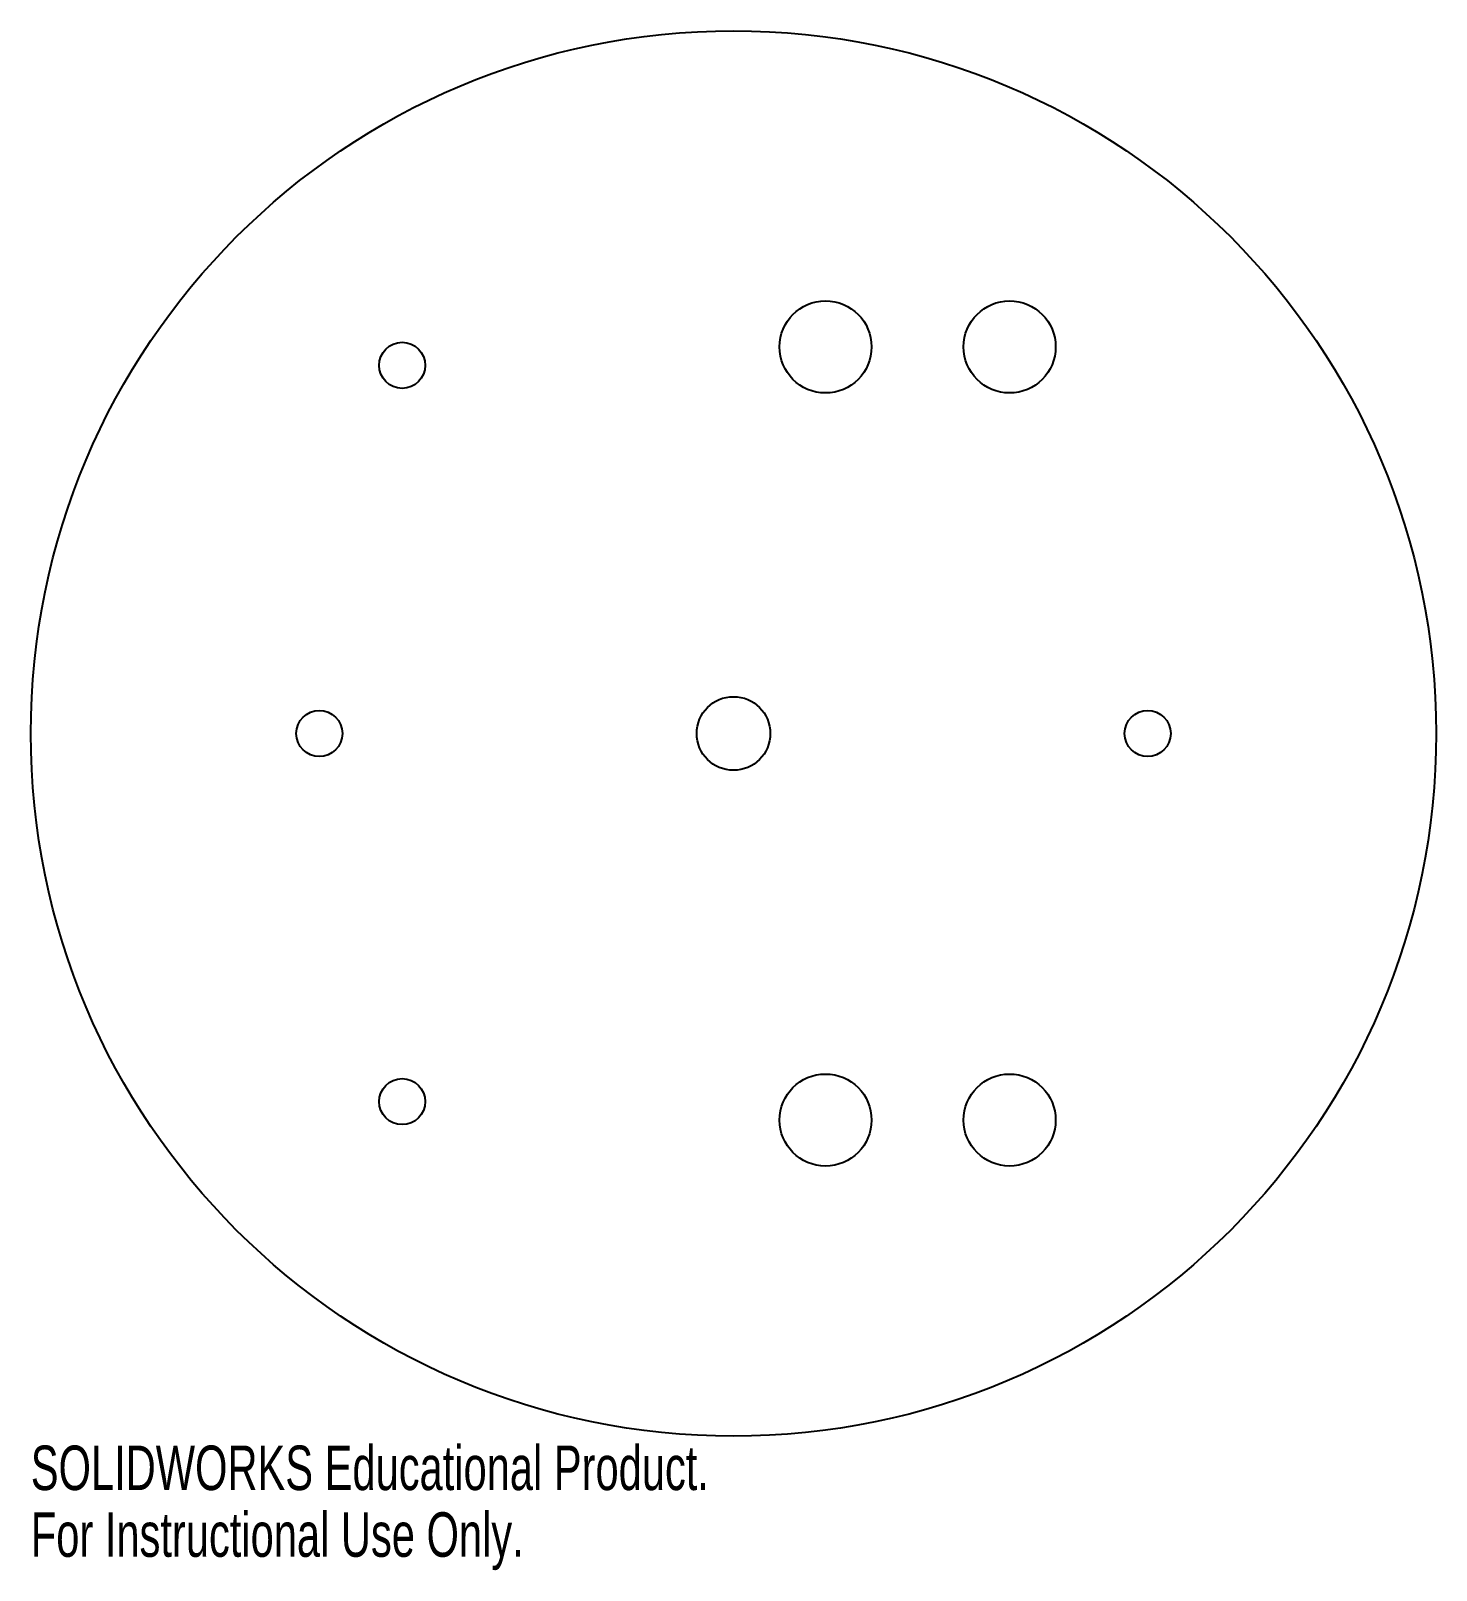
# Model space of a CAD drawing. Header units: millimetres. Extents: x -76 to 76, y -91 to 76.
import ezdxf

# ---------------------------------------------------------------- set-up
doc = ezdxf.new("R2010")
doc.units = ezdxf.units.MM
doc.styles.add('SLDTEXTSTYLE0', font='TXT', dxfattribs={"width": 0.7})

msp = doc.modelspace()

# ---------------------------------------------------------------- linework, layer by layer
at = {"color": 7, "linetype": 'Continuous', "lineweight": 25}
for centre, radius in [((0, 0), 76.35), ((10, 42), 5), ((30, 42), 5), ((-36, 40), 2.5), ((0, 0), 4), ((-45, 0), 2.5), ((45, 0), 2.5), ((-36, -40), 2.5), ((10, -42), 5), ((30, -42), 5)]:
    msp.add_circle(centre, radius, dxfattribs=at)

# ---------------------------------------------------------------- texts
at = {"color": 7, "linetype": 'Continuous', "char_height": 4.8336, "attachment_point": 1, "style": 'SLDTEXTSTYLE0'}
for s, insert in [('SOLIDWORKS Educational Product.', (-76.35, -77.37)), ('For Instructional Use Only.', (-76.35, -84.62))]:
    msp.add_mtext(s, dxfattribs=dict(at, insert=insert))

doc.saveas('drawing.dxf')
